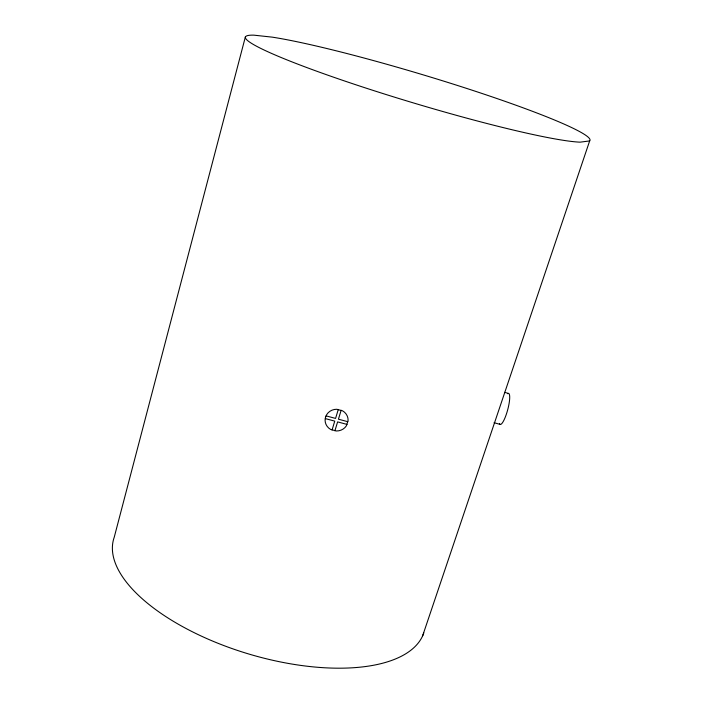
<?xml version="1.0" encoding="UTF-8"?>
<svg xmlns="http://www.w3.org/2000/svg" width="703" height="703" viewBox="0 0 703 703"><rect width="100%" height="100%" fill="white"/><g stroke="black" fill="none" stroke-linecap="round" stroke-linejoin="round"><path stroke-width="1.05" d="M245.452 36.582L114.22 537.285A162.024 71.583 16.7 0 0 245.365 652.964A162.024 71.583 16.7 0 0 423.795 632.893M332.053 430.025L334.751 421.123L325.296 418.593M338.284 409.471L335.568 418.417L326.113 415.877M334.909 430.79L337.616 421.888L347.054 424.419M341.148 410.244L338.433 419.19L347.88 421.721M422.635 635.82L589.659 140.925A179.994 14.833 16.7 0 0 471.977 90.151A179.994 14.833 16.7 0 0 272.307 37.154L253.809 35.15A179.994 14.833 16.7 0 0 361.694 86.697A179.994 14.833 16.7 0 0 580.116 142.164L589.659 140.925M494.06 422.731L500.097 424.375M504.605 392.362L508.629 393.46M507.654 393.698A16.037 3.401 -74.9 0 1 507.575 410.227A16.037 3.401 -74.9 0 1 499.438 423.47M325.515 417.187L325.085 419.99A11.512 10.861 -1.1 0 0 330.682 429.463L336.394 430.992A11.512 10.861 -1.1 0 0 346.447 425.719L348.108 420.315A11.512 10.861 -1.1 0 0 342.537 410.807L336.79 409.269A11.512 10.861 -1.1 0 0 326.71 414.577L325.515 417.187"/></g></svg>
